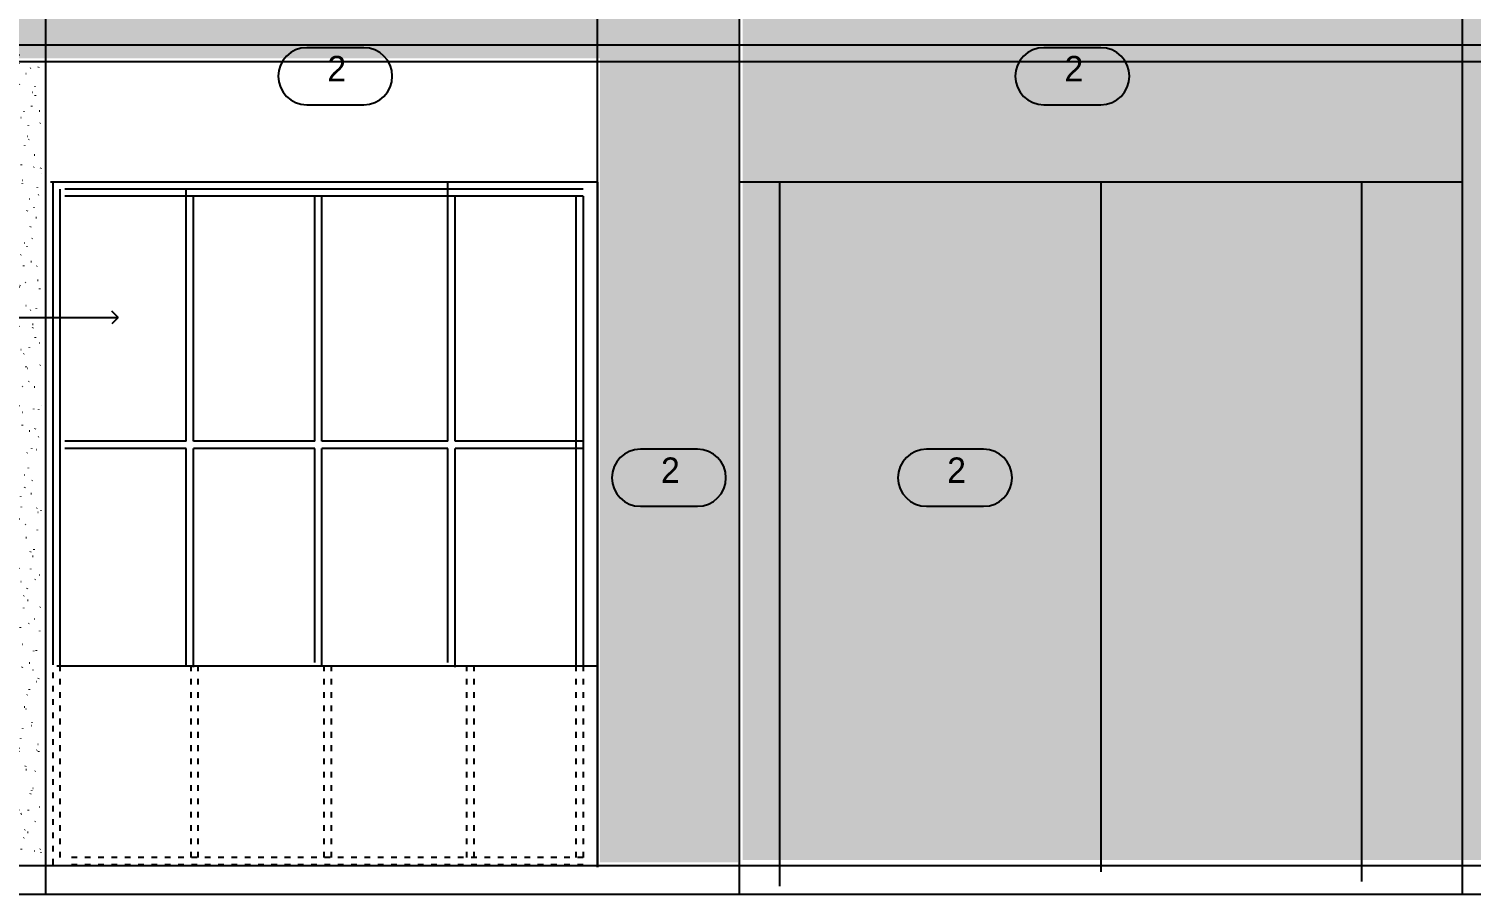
# Model space of a CAD drawing. Extents: x -92740 to -63661, y -15771 to -4391.
# Drawn here: x -90404.6 to -89949.7, y -9312.8 to -9040 of the extents above; entities that cross this region are included whole.
import ezdxf
from ezdxf.enums import TextEntityAlignment as Align

# ---------------------------------------------------------------- set-up
doc = ezdxf.new("R2010")
doc.units = 0
doc.header["$MEASUREMENT"] = 0
doc.linetypes.add('Dashed', pattern=[1, 0.3, -0.4, 0.3])
for name, color, linetype in [('B1NOTES', 2, 'Continuous'), ('ELEVATIONS', 7, 'Continuous'), ('STUCCO', 4, 'Continuous')]:
    doc.layers.add(name, color=color, linetype=linetype)
doc.styles.add('DCADTXTSTYLE1', font='AVG_TP')
pattern_1 = [(20, (0, 0), (-2.1376259, 5.8730789), [-6.09375015, 0.15625]), (55, (0, 0), (-5.11970028, 3.58485273), [-6.09375015, 0.15625]), (80, (0, 0), (-6.15504846, 1.0853011), [-6.09375015, 0.15625])]

msp = doc.modelspace()

# ---------------------------------------------------------------- hatches: boundary and pattern name
at = {"layer": 'STUCCO', "linetype": 'Continuous', "ltscale": 18}
h = msp.add_hatch(dxfattribs=at)
h.set_pattern_fill('cement', color=9, scale=1.5625, style=0, pattern_type=2)
h.set_pattern_definition(pattern_1)
h.paths.add_polyline_path([(-91010.5, -8845.25), (-91010.5, -9303.5), (-90961, -9303.5), (-90961, -9049.25), (-90224.5, -9049.25), (-90224.5, -9302.75), (-90181, -9302.75), (-90181, -8844.5), (-90224.5, -8844.5), (-90224.5, -9013.25), (-90400, -9013.25), (-90400, -8840.75), (-90448, -8840.75), (-90448, -9013.25), (-90584.5, -9013.25), (-90584.5, -8842.25), (-90633.25, -8842.25), (-90633.25, -9013.25), (-90770.5, -9013.25), (-90770.5, -8840.75), (-90820.75, -8840.75), (-90820.75, -9012.5), (-90961, -9012.5), (-90961, -8846)], flags=0)
h = msp.add_hatch(dxfattribs=at)
h.set_pattern_fill('cement', color=9, scale=1.5625, style=0, pattern_type=2)
h.set_pattern_definition(pattern_1)
h.paths.add_polyline_path([(-90179.5, -9014), (-90179.5, -9302), (-89933.5, -9302), (-89933.5, -8873), (-89954.5, -8873), (-89984.5, -8903), (-89984.5, -8948), (-89962, -8948), (-89962, -9013.25)], flags=0)
h = msp.add_hatch(dxfattribs=at)
h.set_pattern_fill('cement', color=9, scale=1.5625, style=0, pattern_type=2)
h.set_pattern_definition(pattern_1)
h.paths.add_polyline_path([(-90447.25, -9046.25), (-90447.25, -9303.5), (-90400.75, -9303.5), (-90400.75, -9046.25)], flags=0)

# ---------------------------------------------------------------- linework, layer by layer
at = {"layer": 'B1NOTES', "color": 1, "linetype": 'Continuous', "ltscale": 18}
for p, q in [((-90299, -9045.89), (-90317, -9045.89)), ((-90066.5, -9045.89), (-90084.5, -9045.89)), ((-90290, -9054.89), (-90290, -9054.89)), ((-90057.5, -9054.89), (-90057.5, -9054.89)), ((-90317, -9063.89), (-90299, -9063.89)), ((-90084.5, -9063.89), (-90066.5, -9063.89)), ((-90193.76, -9172.5), (-90211.76, -9172.5)), ((-90103.5, -9172.5), (-90121.5, -9172.5)), ((-90184.76, -9181.5), (-90184.76, -9181.5)), ((-90094.5, -9181.5), (-90094.5, -9181.5)), ((-90211.76, -9190.5), (-90193.76, -9190.5)), ((-90121.5, -9190.5), (-90103.5, -9190.5))]:
    msp.add_line(p, q, dxfattribs=at)
for centre, start, end in [((-90317, -9054.89), 90, 180), ((-90299, -9054.89), 0, 90), ((-90084.5, -9054.89), 90, 180), ((-90066.5, -9054.89), 0, 90), ((-90317, -9054.89), 180, 270), ((-90299, -9054.89), 270, 360), ((-90084.5, -9054.89), 180, 270), ((-90066.5, -9054.89), 270, 360), ((-90211.76, -9181.5), 90, 180), ((-90193.76, -9181.5), 0, 90), ((-90121.5, -9181.5), 90, 180), ((-90103.5, -9181.5), 0, 90), ((-90211.76, -9181.5), 180, 270), ((-90193.76, -9181.5), 270, 360), ((-90121.5, -9181.5), 180, 270), ((-90103.5, -9181.5), 270, 360)]:
    msp.add_arc(centre, 9, start, end, dxfattribs=at)
at = {"layer": 'ELEVATIONS', "color": 1, "linetype": 'Continuous', "ltscale": 18}
for p, q in [((-90180.57, -8837.14), (-90180.57, -9072.64)), ((-90399.25, -9312.78), (-90399.25, -8843.75)), ((-90225.25, -9304.25), (-90225.25, -8843.75)), ((-89952.53, -8865.5), (-89952.53, -9312.78)), ((-90180.57, -9070.25), (-90180.57, -9312.5)), ((-90225.24, -9088.25), (-90397.75, -9088.25)), ((-90225.24, -9088.25), (-90225.24, -9304.25)), ((-89984.5, -9088.25), (-90180.57, -9088.25)), ((-90167.84, -9088.25), (-90167.84, -9310.25)), ((-90066.55, -9088.25), (-90066.55, -9305.75)), ((-89952.53, -9088.25), (-89987.07, -9088.25)), ((-89984.35, -9088.25), (-89984.35, -9308.75)), ((-90395.82, -9240.78), (-90225.24, -9240.78)), ((-91126, -9312.78), (-88856.5, -9312.78)), ((-90992.5, -9312.78), (-88723, -9312.78))]:
    msp.add_line(p, q, dxfattribs=at)
at = {"layer": 'ELEVATIONS', "color": 2, "linetype": 'Continuous', "ltscale": 18}
for p, q in [((-91114.75, -9045.03), (-88716.21, -9045.03)), ((-91075.75, -9045.03), (-88818.25, -9045.03)), ((-91078, -9050.28), (-88820.5, -9050.28)), ((-91105, -9303.78), (-88843.75, -9303.78)), ((-90979.75, -9303.78), (-88718.5, -9303.78))]:
    msp.add_line(p, q, dxfattribs=at)
at = {"layer": 'ELEVATIONS', "color": 5, "linetype": 'Continuous', "ltscale": 18}
for p, q in [((-90396.96, -9172.25), (-90396.96, -9088.25)), ((-90272.46, -9170), (-90272.46, -9088.25)), ((-90394.71, -9241.25), (-90394.71, -9090.5)), ((-90229.75, -9090.5), (-90393.25, -9090.5)), ((-90229.75, -9092.75), (-90393.25, -9092.75)), ((-90354.96, -9170), (-90354.96, -9090.5)), ((-90352.71, -9170), (-90352.71, -9092.75)), ((-90314.46, -9170), (-90314.46, -9092.75)), ((-90312.21, -9170), (-90312.21, -9092.75)), ((-90270.21, -9170), (-90270.21, -9092.75)), ((-90231.96, -9241.25), (-90231.96, -9092.75)), ((-90229.71, -9240.5), (-90229.71, -9092.75)), ((-90396.96, -9240.5), (-90396.96, -9156.5)), ((-90354.96, -9170), (-90393.25, -9170)), ((-90314.46, -9170), (-90352.71, -9170)), ((-90272.46, -9170), (-90312.21, -9170)), ((-90229.75, -9170), (-90270.21, -9170)), ((-90354.96, -9172.25), (-90393.25, -9172.25)), ((-90354.96, -9240.5), (-90354.96, -9172.25)), ((-90352.71, -9241.25), (-90352.71, -9172.25)), ((-90314.46, -9172.25), (-90352.71, -9172.25)), ((-90314.46, -9239.75), (-90314.46, -9172.25)), ((-90312.21, -9240.5), (-90312.21, -9172.25)), ((-90272.46, -9172.25), (-90312.21, -9172.25)), ((-90272.46, -9239.75), (-90272.46, -9172.25)), ((-90270.21, -9241.25), (-90270.21, -9172.25)), ((-90229.75, -9172.25), (-90270.21, -9172.25))]:
    msp.add_line(p, q, dxfattribs=at)
at = {"layer": 'ELEVATIONS', "color": 1, "linetype": 'Continuous', "ltscale": 12}
for q in [(-90378.5, -9129), (-90378.5, -9133)]:
    msp.add_line((-90376.5, -9131), q, dxfattribs=at)
at = {"layer": 'ELEVATIONS', "color": 2, "linetype": 'Continuous', "ltscale": 12}
msp.add_line((-90553.5, -9131), (-90376.5, -9131), dxfattribs=at)
at = {"layer": 'ELEVATIONS', "color": 9, "linetype": 'Dashed', "ltscale": 6}
for p, q in [((-90396.96, -9303.5), (-90396.96, -9240.78)), ((-90394.71, -9301.25), (-90394.71, -9241.25)), ((-90353.46, -9301.25), (-90353.46, -9240.78)), ((-90351.21, -9301.25), (-90351.21, -9241.25)), ((-90311.46, -9301.25), (-90311.46, -9240.78)), ((-90309.21, -9301.25), (-90309.21, -9240.5)), ((-90266.46, -9301.25), (-90266.46, -9240.78)), ((-90264.21, -9301.25), (-90264.21, -9240.78)), ((-90231.96, -9301.25), (-90231.96, -9240.78)), ((-90229.71, -9301.25), (-90229.71, -9240.5)), ((-90229.75, -9301.25), (-90393.25, -9301.25)), ((-90229.75, -9303.5), (-90393.25, -9303.5))]:
    msp.add_line(p, q, dxfattribs=at)

# ---------------------------------------------------------------- texts
at = {"layer": 'B1NOTES', "color": 3, "linetype": 'Continuous', "ltscale": 12, "style": 'DCADTXTSTYLE1'}
for p in [(-90310.5, -9058.89), (-90078, -9058.89), (-90205.26, -9185.5), (-90115, -9185.5)]:
    msp.add_text('2', height=8, dxfattribs=at).set_placement(p, align=Align.BOTTOM_LEFT)

doc.saveas('drawing.dxf')
